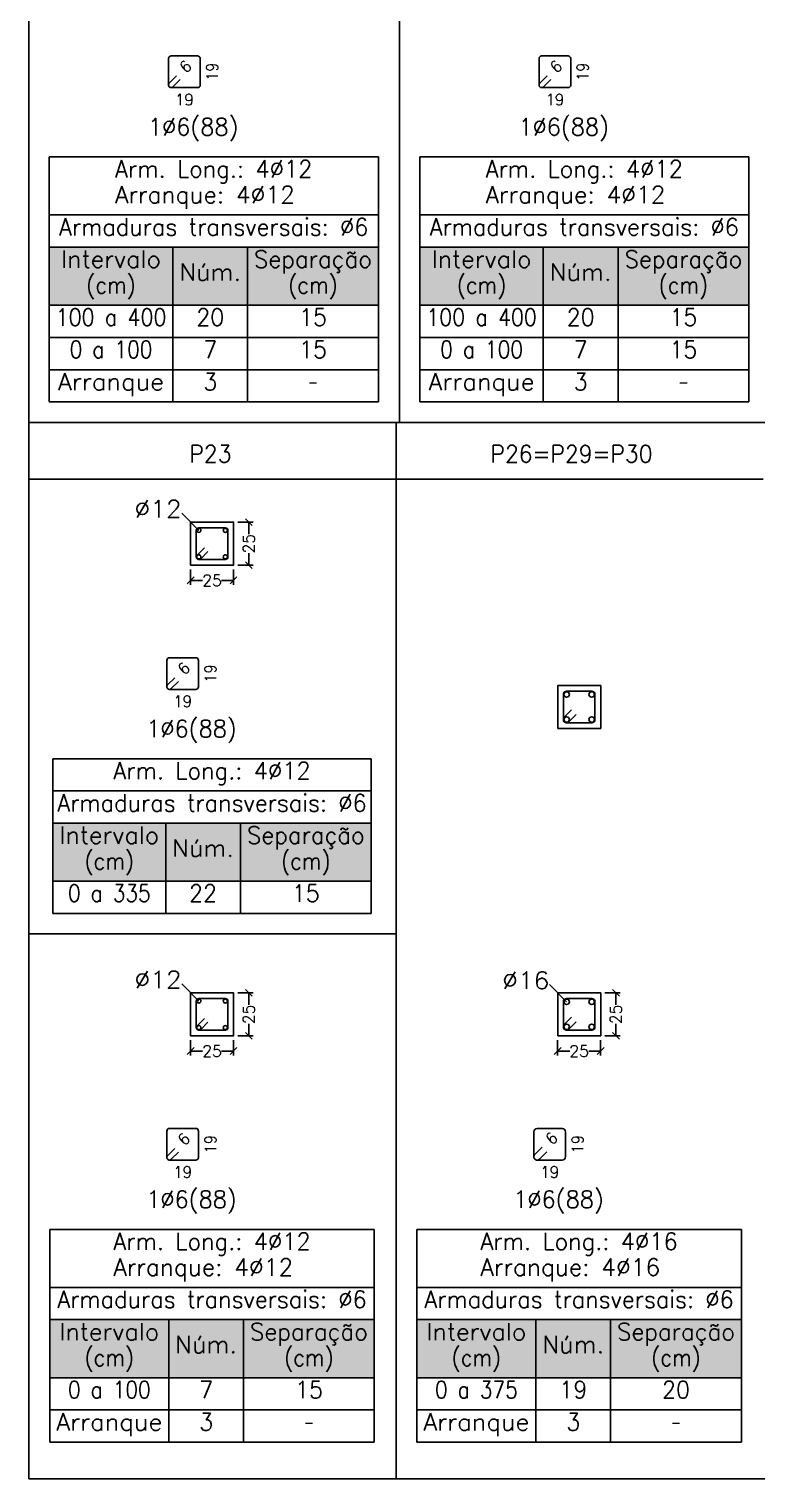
# Model space of a CAD drawing. Header units: millimetres. Extents: x 2071 to 2712, y 1262 to 1380.
# Drawn here: x 2299.65 to 2308.1, y 1341.22 to 1358.09 of the extents above; entities that cross this region are included whole.
import ezdxf
from ezdxf.enums import TextEntityAlignment as Align

# ---------------------------------------------------------------- set-up
doc = ezdxf.new("R2010")
doc.units = ezdxf.units.MM
doc.layers.add('.pormenores', color=8, linetype='Continuous')
doc.layers.add('SECC_COTAS', color=122, linetype='Continuous', lineweight=9)
doc.styles.add('CYPETXT_0.2_romans', font='ROMANS__.TTF', dxfattribs={"height": 0.133333})
doc.styles.add('CYPETXT_romans', font='ROMANS__.TTF', dxfattribs={"height": 0.2})
doc.dimstyles.new('cype_oblique', dxfattribs={"dimtxt": 0.18, "dimasz": 0.18, "dimexe": 0.05, "dimexo": 0.05, "dimgap": 0, "dimtad": 0, "dimdec": 4, "dimzin": 0, "dimdsep": 46, "dimtxsty": 'CYPETXT_0.2_romans', "dimblk": 'OBLIQUE', "dimtsz": 0.04, "dimcen": 0.09, "dimadec": 0, "dimazin": 0, "dimtfac": 1, "dimtdec": 4, "dimtofl": 0, "dimtmove": 2, "dimatfit": 3, "dimfxl": 1, "dimtolj": 1, "dimtzin": 0, "dimarcsym": 0})

# ---------------------------------------------------------------- blocks, each defined once
blk = doc.blocks.new('*D63')
at = {"layer": 'Defpoints', "color": 0, "transparency": 16777216}
for p in [(2294.711, 1314.173), (2295.211, 1314.173), (2295.211, 1313.996)]:
    blk.add_point(p, dxfattribs=at)
at = {"layer": 'SECC_COTAS', "color": 0, "lineweight": -2, "transparency": 16777216}
for p, q in [((2294.711, 1314.123), (2294.711, 1313.946)), ((2295.211, 1314.123), (2295.211, 1313.946)), ((2294.751, 1314.036), (2294.671, 1313.956)), ((2294.711, 1313.996), (2294.851, 1313.996)), ((2295.211, 1313.996), (2295.072, 1313.996)), ((2295.171, 1313.956), (2295.251, 1314.036))]:
    blk.add_line(p, q, dxfattribs=at)
at = {"layer": 'SECC_COTAS', "color": 0, "transparency": 16777216, "insert": (2294.961, 1313.996), "char_height": 0.1333, "attachment_point": 5, "style": 'CYPETXT_0.2_romans'}
blk.add_mtext('\\A1;25', dxfattribs=at)
blk = doc.blocks.new('_OBLIQUE')
at = {"color": 0, "linetype": 'ByBlock'}
blk.add_line((-0.5, -0.5), (0.5, 0.5), dxfattribs=at)
blk = doc.blocks.new('*D64')
at = {"layer": 'Defpoints', "color": 0, "transparency": 16777216}
for p in [(2295.211, 1314.673), (2295.389, 1314.673), (2295.211, 1314.173)]:
    blk.add_point(p, dxfattribs=at)
at = {"layer": 'SECC_COTAS', "color": 0, "lineweight": -2, "transparency": 16777216}
for p, q in [((2295.261, 1314.673), (2295.439, 1314.673)), ((2295.429, 1314.633), (2295.349, 1314.713)), ((2295.389, 1314.673), (2295.389, 1314.534)), ((2295.389, 1314.173), (2295.389, 1314.313)), ((2295.261, 1314.173), (2295.439, 1314.173)), ((2295.349, 1314.213), (2295.429, 1314.133))]:
    blk.add_line(p, q, dxfattribs=at)
at = {"layer": 'SECC_COTAS', "color": 0, "transparency": 16777216, "insert": (2295.389, 1314.423), "char_height": 0.1333, "attachment_point": 5, "rotation": 90, "style": 'CYPETXT_0.2_romans'}
blk.add_mtext('\\A1;25', dxfattribs=at)
blk = doc.blocks.new('*D71')
at = {"layer": 'Defpoints', "color": 0, "transparency": 16777216}
for p in [(2294.711, 1308.698), (2295.211, 1308.698), (2295.211, 1308.521)]:
    blk.add_point(p, dxfattribs=at)
at = {"layer": 'SECC_COTAS', "color": 0, "lineweight": -2, "transparency": 16777216}
for p, q in [((2294.751, 1308.561), (2294.671, 1308.481)), ((2294.711, 1308.648), (2294.711, 1308.471)), ((2294.711, 1308.521), (2294.851, 1308.521)), ((2295.211, 1308.521), (2295.072, 1308.521)), ((2295.171, 1308.481), (2295.251, 1308.561)), ((2295.211, 1308.648), (2295.211, 1308.471))]:
    blk.add_line(p, q, dxfattribs=at)
at = {"layer": 'SECC_COTAS', "color": 0, "transparency": 16777216, "insert": (2294.961, 1308.521), "char_height": 0.1333, "attachment_point": 5, "style": 'CYPETXT_0.2_romans'}
blk.add_mtext('\\A1;25', dxfattribs=at)
blk = doc.blocks.new('*D72')
at = {"layer": 'Defpoints', "color": 0, "transparency": 16777216}
for p in [(2295.211, 1309.198), (2295.389, 1309.198), (2295.211, 1308.698)]:
    blk.add_point(p, dxfattribs=at)
at = {"layer": 'SECC_COTAS', "color": 0, "lineweight": -2, "transparency": 16777216}
for p, q in [((2295.261, 1309.198), (2295.439, 1309.198)), ((2295.429, 1309.158), (2295.349, 1309.238)), ((2295.389, 1309.198), (2295.389, 1309.059)), ((2295.389, 1308.698), (2295.389, 1308.838)), ((2295.261, 1308.698), (2295.439, 1308.698)), ((2295.349, 1308.738), (2295.429, 1308.658))]:
    blk.add_line(p, q, dxfattribs=at)
at = {"layer": 'SECC_COTAS', "color": 0, "transparency": 16777216, "insert": (2295.389, 1308.948), "char_height": 0.1333, "attachment_point": 5, "rotation": 90, "style": 'CYPETXT_0.2_romans'}
blk.add_mtext('\\A1;25', dxfattribs=at)
blk = doc.blocks.new('*D73')
at = {"layer": 'Defpoints', "color": 0, "transparency": 16777216}
for p in [(2298.981, 1308.698), (2299.481, 1308.698), (2299.481, 1308.521)]:
    blk.add_point(p, dxfattribs=at)
at = {"layer": 'SECC_COTAS', "color": 0, "lineweight": -2, "transparency": 16777216}
for p, q in [((2299.021, 1308.561), (2298.941, 1308.481)), ((2298.981, 1308.648), (2298.981, 1308.471)), ((2298.981, 1308.521), (2299.121, 1308.521)), ((2299.481, 1308.521), (2299.342, 1308.521)), ((2299.441, 1308.481), (2299.521, 1308.561)), ((2299.481, 1308.648), (2299.481, 1308.471))]:
    blk.add_line(p, q, dxfattribs=at)
at = {"layer": 'SECC_COTAS', "color": 0, "transparency": 16777216, "insert": (2299.231, 1308.521), "char_height": 0.1333, "attachment_point": 5, "style": 'CYPETXT_0.2_romans'}
blk.add_mtext('\\A1;25', dxfattribs=at)
blk = doc.blocks.new('*D74')
at = {"layer": 'Defpoints', "color": 0, "transparency": 16777216}
for p in [(2299.481, 1309.198), (2299.659, 1309.198), (2299.481, 1308.698)]:
    blk.add_point(p, dxfattribs=at)
at = {"layer": 'SECC_COTAS', "color": 0, "lineweight": -2, "transparency": 16777216}
for p, q in [((2299.531, 1309.198), (2299.709, 1309.198)), ((2299.699, 1309.158), (2299.619, 1309.238)), ((2299.659, 1309.198), (2299.659, 1309.059)), ((2299.659, 1308.698), (2299.659, 1308.838)), ((2299.531, 1308.698), (2299.709, 1308.698)), ((2299.619, 1308.738), (2299.699, 1308.658))]:
    blk.add_line(p, q, dxfattribs=at)
at = {"layer": 'SECC_COTAS', "color": 0, "transparency": 16777216, "insert": (2299.659, 1308.948), "char_height": 0.1333, "attachment_point": 5, "rotation": 90, "style": 'CYPETXT_0.2_romans'}
blk.add_mtext('\\A1;25', dxfattribs=at)

msp = doc.modelspace()

# ---------------------------------------------------------------- hatches: boundary and pattern name
at = {"layer": '.pormenores', "true_color": 0xf2f1f0}
for points in [[(2299.88336, 1355.54965), (2301.32016, 1355.54965), (2301.32016, 1354.8746), (2299.88336, 1354.8746)], [(2301.32016, 1355.54965), (2302.19019, 1355.54965), (2302.19019, 1354.8746), (2301.32016, 1354.8746)], [(2302.19019, 1355.54965), (2303.71097, 1355.54965), (2303.71097, 1354.8746), (2302.19019, 1354.8746)], [(2304.19336, 1355.54965), (2305.63016, 1355.54965), (2305.63016, 1354.8746), (2304.19336, 1354.8746)], [(2305.63016, 1355.54965), (2306.50019, 1355.54965), (2306.50019, 1354.8746), (2305.63016, 1354.8746)], [(2306.50019, 1355.54965), (2308.02097, 1355.54965), (2308.02097, 1354.8746), (2306.50019, 1354.8746)], [(2299.92631, 1348.84953), (2301.23721, 1348.84953), (2301.23721, 1348.17449), (2299.92631, 1348.17449)], [(2301.23721, 1348.84953), (2302.10724, 1348.84953), (2302.10724, 1348.17449), (2301.23721, 1348.17449)], [(2302.10724, 1348.84953), (2303.62802, 1348.84953), (2303.62802, 1348.17449), (2302.10724, 1348.17449)], [(2299.89033, 1343.07465), (2301.27319, 1343.07465), (2301.27319, 1342.3996), (2299.89033, 1342.3996)], [(2301.27319, 1343.07465), (2302.14322, 1343.07465), (2302.14322, 1342.3996), (2301.27319, 1342.3996)], [(2302.14322, 1343.07465), (2303.66401, 1343.07465), (2303.66401, 1342.3996), (2302.14322, 1342.3996)], [(2304.16033, 1343.07465), (2305.54319, 1343.07465), (2305.54319, 1342.3996), (2304.16033, 1342.3996)], [(2305.54319, 1343.07465), (2306.41322, 1343.07465), (2306.41322, 1342.3996), (2305.54319, 1342.3996)], [(2306.41322, 1343.07465), (2307.93401, 1343.07465), (2307.93401, 1342.3996), (2306.41322, 1342.3996)]]:
    msp.add_hatch(color=7, dxfattribs=at).paths.add_polyline_path(points, flags=0)

# ---------------------------------------------------------------- linework, layer by layer
at = {"layer": '.pormenores'}
for p, q in [((2299.64717, 1353.51127), (2299.64717, 1359.85127)), ((2303.95717, 1353.51127), (2303.95717, 1359.85127)), ((2299.88328, 1356.59994), (2303.71106, 1356.59994)), ((2299.88328, 1356.59994), (2299.88328, 1353.74904)), ((2303.71106, 1356.59994), (2303.71106, 1353.74904)), ((2304.19328, 1356.59994), (2308.02106, 1356.59994)), ((2304.19328, 1356.59994), (2304.19328, 1353.74904)), ((2308.02106, 1356.59994), (2308.02106, 1353.74904)), ((2299.88328, 1355.92489), (2303.71106, 1355.92489)), ((2304.19328, 1355.92489), (2308.02106, 1355.92489)), ((2299.88328, 1355.54973), (2303.71106, 1355.54973)), ((2299.88336, 1355.54965), (2303.71097, 1355.54965)), ((2299.88336, 1355.54965), (2299.88336, 1353.74912)), ((2301.32016, 1355.54965), (2301.32016, 1353.74912)), ((2302.19019, 1355.54965), (2302.19019, 1353.74912)), ((2303.71097, 1355.54965), (2303.71097, 1353.74912)), ((2304.19328, 1355.54973), (2308.02106, 1355.54973)), ((2304.19336, 1355.54965), (2308.02097, 1355.54965)), ((2304.19336, 1355.54965), (2304.19336, 1353.74912)), ((2305.63016, 1355.54965), (2305.63016, 1353.74912)), ((2306.50019, 1355.54965), (2306.50019, 1353.74912)), ((2308.02097, 1355.54965), (2308.02097, 1353.74912)), ((2299.88336, 1354.8746), (2303.71097, 1354.8746)), ((2304.19336, 1354.8746), (2308.02097, 1354.8746)), ((2299.88336, 1354.49944), (2303.71097, 1354.49944)), ((2304.19336, 1354.49944), (2308.02097, 1354.49944)), ((2299.88336, 1354.12428), (2303.71097, 1354.12428)), ((2304.19336, 1354.12428), (2308.02097, 1354.12428)), ((2299.88328, 1353.74904), (2303.71106, 1353.74904)), ((2299.88336, 1353.74912), (2303.71097, 1353.74912)), ((2304.19328, 1353.74904), (2308.02106, 1353.74904)), ((2304.19336, 1353.74912), (2308.02097, 1353.74912)), ((2303.91717, 1352.85127), (2303.91717, 1353.51127)), ((2303.91717, 1353.51127), (2308.18717, 1353.51127)), ((2299.64717, 1352.85127), (2303.91717, 1352.85127)), ((2299.64717, 1347.56127), (2299.64717, 1352.85127)), ((2299.64717, 1352.85127), (2303.91717, 1352.85127)), ((2303.91717, 1352.85127), (2308.18717, 1352.85127)), ((2299.92623, 1349.59994), (2303.62811, 1349.59994)), ((2299.92623, 1349.59994), (2299.92623, 1347.79924)), ((2303.62811, 1349.59994), (2303.62811, 1347.79924)), ((2299.92623, 1349.22478), (2303.62811, 1349.22478)), ((2299.92623, 1348.84962), (2303.62811, 1348.84962)), ((2299.92631, 1348.84953), (2303.62802, 1348.84953)), ((2299.92631, 1348.84953), (2299.92631, 1347.79933)), ((2301.23721, 1348.84953), (2301.23721, 1347.79933)), ((2302.10724, 1348.84953), (2302.10724, 1347.79933)), ((2303.62802, 1348.84953), (2303.62802, 1347.79933)), ((2299.92631, 1348.17449), (2303.62802, 1348.17449)), ((2299.92623, 1347.79924), (2303.62811, 1347.79924)), ((2299.92631, 1347.79933), (2303.62802, 1347.79933)), ((2299.64717, 1341.22127), (2299.64717, 1347.56127)), ((2299.64717, 1347.56127), (2303.91717, 1347.56127)), ((2303.91717, 1341.22127), (2303.91717, 1347.56127)), ((2299.89024, 1344.12494), (2303.66409, 1344.12494)), ((2299.89024, 1344.12494), (2299.89024, 1341.6492)), ((2303.66409, 1344.12494), (2303.66409, 1341.6492)), ((2304.16024, 1344.12494), (2307.93409, 1344.12494)), ((2304.16024, 1344.12494), (2304.16024, 1341.6492)), ((2307.93409, 1344.12494), (2307.93409, 1341.6492)), ((2299.89024, 1343.44989), (2303.66409, 1343.44989)), ((2304.16024, 1343.44989), (2307.93409, 1343.44989)), ((2299.89024, 1343.07473), (2303.66409, 1343.07473)), ((2299.89033, 1343.07465), (2303.66401, 1343.07465)), ((2299.89033, 1343.07465), (2299.89033, 1341.64928)), ((2301.27319, 1343.07465), (2301.27319, 1341.64928)), ((2302.14322, 1343.07465), (2302.14322, 1341.64928)), ((2303.66401, 1343.07465), (2303.66401, 1341.64928)), ((2304.16024, 1343.07473), (2307.93409, 1343.07473)), ((2304.16033, 1343.07465), (2307.93401, 1343.07465)), ((2304.16033, 1343.07465), (2304.16033, 1341.64928)), ((2305.54319, 1343.07465), (2305.54319, 1341.64928)), ((2306.41322, 1343.07465), (2306.41322, 1341.64928)), ((2307.93401, 1343.07465), (2307.93401, 1341.64928)), ((2299.89033, 1342.3996), (2303.66401, 1342.3996)), ((2304.16033, 1342.3996), (2307.93401, 1342.3996)), ((2299.89033, 1342.02444), (2303.66401, 1342.02444)), ((2304.16033, 1342.02444), (2307.93401, 1342.02444)), ((2299.89024, 1341.6492), (2303.66409, 1341.6492)), ((2299.89033, 1341.64928), (2303.66401, 1341.64928)), ((2304.16024, 1341.6492), (2307.93409, 1341.6492)), ((2304.16033, 1341.64928), (2307.93401, 1341.64928))]:
    msp.add_line(p, q, dxfattribs=at)
for points in [[(2301.36431, 1357.542), (2301.27945, 1357.45715), (2301.27572, 1357.4526), (2301.27295, 1357.44742), (2301.27124, 1357.44179), (2301.27067, 1357.43594), (2301.27124, 1357.43008), (2301.27295, 1357.42445), (2301.27572, 1357.41927), (2301.27945, 1357.41472), (2301.284, 1357.41099), (2301.28919, 1357.40822), (2301.29481, 1357.40651), (2301.30067, 1357.40594), (2301.60867, 1357.40594), (2301.62015, 1357.40822), (2301.62988, 1357.41472), (2301.63638, 1357.42445), (2301.63867, 1357.43594), (2301.63867, 1357.74394), (2301.63638, 1357.75542), (2301.62988, 1357.76515), (2301.62015, 1357.77165), (2301.60867, 1357.77394), (2301.30067, 1357.77394), (2301.28919, 1357.77165), (2301.27945, 1357.76515), (2301.27295, 1357.75542), (2301.27067, 1357.74394), (2301.27067, 1357.43594), (2301.27124, 1357.43008), (2301.27295, 1357.42445), (2301.27572, 1357.41927), (2301.27945, 1357.41472), (2301.284, 1357.41099), (2301.28919, 1357.40822), (2301.29481, 1357.40651), (2301.30067, 1357.40594), (2301.30652, 1357.40651), (2301.31215, 1357.40822), (2301.31733, 1357.41099), (2301.32188, 1357.41472), (2301.40673, 1357.49957)], [(2305.67431, 1357.542), (2305.58945, 1357.45715), (2305.58572, 1357.4526), (2305.58295, 1357.44742), (2305.58124, 1357.44179), (2305.58067, 1357.43594), (2305.58124, 1357.43008), (2305.58295, 1357.42445), (2305.58572, 1357.41927), (2305.58945, 1357.41472), (2305.594, 1357.41099), (2305.59919, 1357.40822), (2305.60481, 1357.40651), (2305.61067, 1357.40594), (2305.91867, 1357.40594), (2305.93015, 1357.40822), (2305.93988, 1357.41472), (2305.94638, 1357.42445), (2305.94867, 1357.43594), (2305.94867, 1357.74394), (2305.94638, 1357.75542), (2305.93988, 1357.76515), (2305.93015, 1357.77165), (2305.91867, 1357.77394), (2305.61067, 1357.77394), (2305.59919, 1357.77165), (2305.58945, 1357.76515), (2305.58295, 1357.75542), (2305.58067, 1357.74394), (2305.58067, 1357.43594), (2305.58124, 1357.43008), (2305.58295, 1357.42445), (2305.58572, 1357.41927), (2305.58945, 1357.41472), (2305.594, 1357.41099), (2305.59919, 1357.40822), (2305.60481, 1357.40651), (2305.61067, 1357.40594), (2305.61652, 1357.40651), (2305.62215, 1357.40822), (2305.62733, 1357.41099), (2305.63188, 1357.41472), (2305.71673, 1357.49957)], [(2299.64717, 1353.51127), (2303.95717, 1353.51127), (2308.26717, 1353.51127), (2312.53717, 1353.51127), (2316.90717, 1353.51127), (2321.21717, 1353.51127), (2325.48717, 1353.51127), (2329.75717, 1353.51127)], [(2299.64717, 1352.85127), (2299.64717, 1353.51127), (2303.91717, 1353.51127)], [(2303.91717, 1347.56127), (2303.91717, 1352.85127), (2308.18717, 1352.85127)], [(2301.62317, 1352.25527), (2301.42317, 1352.45527)], [(2301.68681, 1352.05333), (2301.60195, 1351.96848), (2301.59822, 1351.96394), (2301.59545, 1351.95875), (2301.59374, 1351.95312), (2301.59317, 1351.94727), (2301.59374, 1351.94142), (2301.59545, 1351.93579), (2301.59822, 1351.9306), (2301.60195, 1351.92606), (2301.6065, 1351.92232), (2301.61169, 1351.91955), (2301.61731, 1351.91785), (2301.62317, 1351.91727), (2301.93117, 1351.91727), (2301.94265, 1351.91955), (2301.95238, 1351.92606), (2301.95888, 1351.93579), (2301.96117, 1351.94727), (2301.96117, 1352.25527), (2301.95888, 1352.26675), (2301.95238, 1352.27648), (2301.94265, 1352.28299), (2301.93117, 1352.28527), (2301.62317, 1352.28527), (2301.61169, 1352.28299), (2301.60195, 1352.27648), (2301.59545, 1352.26675), (2301.59317, 1352.25527), (2301.59317, 1351.94727), (2301.59374, 1351.94142), (2301.59545, 1351.93579), (2301.59822, 1351.9306), (2301.60195, 1351.92606), (2301.6065, 1351.92232), (2301.61169, 1351.91955), (2301.61731, 1351.91785), (2301.62317, 1351.91727), (2301.62902, 1351.91785), (2301.63465, 1351.91955), (2301.63983, 1351.92232), (2301.64438, 1351.92606), (2301.72923, 1352.01091)], [(2301.34431, 1350.542), (2301.25945, 1350.45715), (2301.25572, 1350.4526), (2301.25295, 1350.44742), (2301.25124, 1350.44179), (2301.25067, 1350.43594), (2301.25124, 1350.43008), (2301.25295, 1350.42445), (2301.25572, 1350.41927), (2301.25945, 1350.41472), (2301.264, 1350.41099), (2301.26919, 1350.40822), (2301.27481, 1350.40651), (2301.28067, 1350.40594), (2301.58867, 1350.40594), (2301.60015, 1350.40822), (2301.60988, 1350.41472), (2301.61638, 1350.42445), (2301.61867, 1350.43594), (2301.61867, 1350.74394), (2301.61638, 1350.75542), (2301.60988, 1350.76515), (2301.60015, 1350.77165), (2301.58867, 1350.77394), (2301.28067, 1350.77394), (2301.26919, 1350.77165), (2301.25945, 1350.76515), (2301.25295, 1350.75542), (2301.25067, 1350.74394), (2301.25067, 1350.43594), (2301.25124, 1350.43008), (2301.25295, 1350.42445), (2301.25572, 1350.41927), (2301.25945, 1350.41472), (2301.264, 1350.41099), (2301.26919, 1350.40822), (2301.27481, 1350.40651), (2301.28067, 1350.40594), (2301.28652, 1350.40651), (2301.29215, 1350.40822), (2301.29733, 1350.41099), (2301.30188, 1350.41472), (2301.38673, 1350.49957)], [(2305.95915, 1350.16699), (2305.8743, 1350.08214), (2305.87042, 1350.0776), (2305.86731, 1350.07252), (2305.86503, 1350.06701), (2305.86364, 1350.06121), (2305.86317, 1350.05527), (2305.8639, 1350.04786), (2305.86606, 1350.04073), (2305.86957, 1350.03416), (2305.8743, 1350.0284), (2305.88006, 1350.02367), (2305.88663, 1350.02016), (2305.89375, 1350.018), (2305.90117, 1350.01727), (2306.19317, 1350.01727), (2306.20771, 1350.02016), (2306.22004, 1350.0284), (2306.22827, 1350.04073), (2306.23117, 1350.05527), (2306.23117, 1350.34727), (2306.22827, 1350.36181), (2306.22004, 1350.37414), (2306.20771, 1350.38238), (2306.19317, 1350.38527), (2305.90117, 1350.38527), (2305.88663, 1350.38238), (2305.8743, 1350.37414), (2305.86606, 1350.36181), (2305.86317, 1350.34727), (2305.86317, 1350.05527), (2305.8639, 1350.04786), (2305.86606, 1350.04073), (2305.86957, 1350.03416), (2305.8743, 1350.0284), (2305.88006, 1350.02367), (2305.88663, 1350.02016), (2305.89375, 1350.018), (2305.90117, 1350.01727), (2305.90858, 1350.018), (2305.91571, 1350.02016), (2305.92228, 1350.02367), (2305.92804, 1350.0284), (2306.01289, 1350.11325)], [(2301.62317, 1346.78027), (2301.42317, 1346.98027)], [(2305.90117, 1346.77227), (2305.70117, 1346.97227)], [(2301.68681, 1346.57833), (2301.60195, 1346.49348), (2301.59822, 1346.48894), (2301.59545, 1346.48375), (2301.59374, 1346.47812), (2301.59317, 1346.47227), (2301.59374, 1346.46642), (2301.59545, 1346.46079), (2301.59822, 1346.4556), (2301.60195, 1346.45106), (2301.6065, 1346.44732), (2301.61169, 1346.44455), (2301.61731, 1346.44285), (2301.62317, 1346.44227), (2301.93117, 1346.44227), (2301.94265, 1346.44455), (2301.95238, 1346.45106), (2301.95888, 1346.46079), (2301.96117, 1346.47227), (2301.96117, 1346.78027), (2301.95888, 1346.79175), (2301.95238, 1346.80148), (2301.94265, 1346.80799), (2301.93117, 1346.81027), (2301.62317, 1346.81027), (2301.61169, 1346.80799), (2301.60195, 1346.80148), (2301.59545, 1346.79175), (2301.59317, 1346.78027), (2301.59317, 1346.47227), (2301.59374, 1346.46642), (2301.59545, 1346.46079), (2301.59822, 1346.4556), (2301.60195, 1346.45106), (2301.6065, 1346.44732), (2301.61169, 1346.44455), (2301.61731, 1346.44285), (2301.62317, 1346.44227), (2301.62902, 1346.44285), (2301.63465, 1346.44455), (2301.63983, 1346.44732), (2301.64438, 1346.45106), (2301.72923, 1346.53591)], [(2305.95915, 1346.59199), (2305.8743, 1346.50714), (2305.87042, 1346.5026), (2305.86731, 1346.49752), (2305.86503, 1346.49201), (2305.86364, 1346.48621), (2305.86317, 1346.48027), (2305.8639, 1346.47286), (2305.86606, 1346.46573), (2305.86957, 1346.45916), (2305.8743, 1346.4534), (2305.88006, 1346.44867), (2305.88663, 1346.44516), (2305.89375, 1346.443), (2305.90117, 1346.44227), (2306.19317, 1346.44227), (2306.20771, 1346.44516), (2306.22004, 1346.4534), (2306.22827, 1346.46573), (2306.23117, 1346.48027), (2306.23117, 1346.77227), (2306.22827, 1346.78681), (2306.22004, 1346.79914), (2306.20771, 1346.80738), (2306.19317, 1346.81027), (2305.90117, 1346.81027), (2305.88663, 1346.80738), (2305.8743, 1346.79914), (2305.86606, 1346.78681), (2305.86317, 1346.77227), (2305.86317, 1346.48027), (2305.8639, 1346.47286), (2305.86606, 1346.46573), (2305.86957, 1346.45916), (2305.8743, 1346.4534), (2305.88006, 1346.44867), (2305.88663, 1346.44516), (2305.89375, 1346.443), (2305.90117, 1346.44227), (2305.90858, 1346.443), (2305.91571, 1346.44516), (2305.92228, 1346.44867), (2305.92804, 1346.4534), (2306.01289, 1346.53825)], [(2301.34431, 1345.067), (2301.25945, 1344.98215), (2301.25572, 1344.9776), (2301.25295, 1344.97242), (2301.25124, 1344.96679), (2301.25067, 1344.96094), (2301.25124, 1344.95508), (2301.25295, 1344.94945), (2301.25572, 1344.94427), (2301.25945, 1344.93972), (2301.264, 1344.93599), (2301.26919, 1344.93322), (2301.27481, 1344.93151), (2301.28067, 1344.93094), (2301.58867, 1344.93094), (2301.60015, 1344.93322), (2301.60988, 1344.93972), (2301.61638, 1344.94945), (2301.61867, 1344.96094), (2301.61867, 1345.26894), (2301.61638, 1345.28042), (2301.60988, 1345.29015), (2301.60015, 1345.29665), (2301.58867, 1345.29894), (2301.28067, 1345.29894), (2301.26919, 1345.29665), (2301.25945, 1345.29015), (2301.25295, 1345.28042), (2301.25067, 1345.26894), (2301.25067, 1344.96094), (2301.25124, 1344.95508), (2301.25295, 1344.94945), (2301.25572, 1344.94427), (2301.25945, 1344.93972), (2301.264, 1344.93599), (2301.26919, 1344.93322), (2301.27481, 1344.93151), (2301.28067, 1344.93094), (2301.28652, 1344.93151), (2301.29215, 1344.93322), (2301.29733, 1344.93599), (2301.30188, 1344.93972), (2301.38673, 1345.02457)], [(2305.61665, 1345.08066), (2305.5318, 1344.99581), (2305.52792, 1344.99127), (2305.52481, 1344.98619), (2305.52253, 1344.98068), (2305.52114, 1344.97488), (2305.52067, 1344.96894), (2305.5214, 1344.96152), (2305.52356, 1344.95439), (2305.52707, 1344.94782), (2305.5318, 1344.94207), (2305.53756, 1344.93734), (2305.54413, 1344.93383), (2305.55125, 1344.93167), (2305.55867, 1344.93094), (2305.85067, 1344.93094), (2305.86521, 1344.93383), (2305.87754, 1344.94207), (2305.88577, 1344.95439), (2305.88867, 1344.96894), (2305.88867, 1345.26094), (2305.88577, 1345.27548), (2305.87754, 1345.28781), (2305.86521, 1345.29604), (2305.85067, 1345.29894), (2305.55867, 1345.29894), (2305.54413, 1345.29604), (2305.5318, 1345.28781), (2305.52356, 1345.27548), (2305.52067, 1345.26094), (2305.52067, 1344.96894), (2305.5214, 1344.96152), (2305.52356, 1344.95439), (2305.52707, 1344.94782), (2305.5318, 1344.94207), (2305.53756, 1344.93734), (2305.54413, 1344.93383), (2305.55125, 1344.93167), (2305.55867, 1344.93094), (2305.56608, 1344.93167), (2305.57321, 1344.93383), (2305.57978, 1344.93734), (2305.58554, 1344.94207), (2305.67039, 1345.02692)], [(2299.64717, 1341.22127), (2303.91717, 1341.22127), (2308.18717, 1341.22127), (2312.45717, 1341.22127), (2316.72717, 1341.22127), (2320.99717, 1341.22127)]]:
    msp.add_lwpolyline(points, dxfattribs=at)
at = {"layer": '.pormenores', "color": 7, "true_color": 0xf2f1f0}
for points in [[(2299.88336, 1355.54965), (2301.32016, 1355.54965), (2301.32016, 1354.8746), (2299.88336, 1354.8746)], [(2301.32016, 1355.54965), (2302.19019, 1355.54965), (2302.19019, 1354.8746), (2301.32016, 1354.8746)], [(2302.19019, 1355.54965), (2303.71097, 1355.54965), (2303.71097, 1354.8746), (2302.19019, 1354.8746)], [(2304.19336, 1355.54965), (2305.63016, 1355.54965), (2305.63016, 1354.8746), (2304.19336, 1354.8746)], [(2305.63016, 1355.54965), (2306.50019, 1355.54965), (2306.50019, 1354.8746), (2305.63016, 1354.8746)], [(2306.50019, 1355.54965), (2308.02097, 1355.54965), (2308.02097, 1354.8746), (2306.50019, 1354.8746)], [(2299.92631, 1348.84953), (2301.23721, 1348.84953), (2301.23721, 1348.17449), (2299.92631, 1348.17449)], [(2301.23721, 1348.84953), (2302.10724, 1348.84953), (2302.10724, 1348.17449), (2301.23721, 1348.17449)], [(2302.10724, 1348.84953), (2303.62802, 1348.84953), (2303.62802, 1348.17449), (2302.10724, 1348.17449)], [(2299.89033, 1343.07465), (2301.27319, 1343.07465), (2301.27319, 1342.3996), (2299.89033, 1342.3996)], [(2301.27319, 1343.07465), (2302.14322, 1343.07465), (2302.14322, 1342.3996), (2301.27319, 1342.3996)], [(2302.14322, 1343.07465), (2303.66401, 1343.07465), (2303.66401, 1342.3996), (2302.14322, 1342.3996)], [(2304.16033, 1343.07465), (2305.54319, 1343.07465), (2305.54319, 1342.3996), (2304.16033, 1342.3996)], [(2305.54319, 1343.07465), (2306.41322, 1343.07465), (2306.41322, 1342.3996), (2305.54319, 1342.3996)], [(2306.41322, 1343.07465), (2307.93401, 1343.07465), (2307.93401, 1342.3996), (2306.41322, 1342.3996)]]:
    msp.add_lwpolyline(points, close=True, dxfattribs=at)
at = {"layer": '.pormenores'}
for points in [[(2301.52717, 1351.85127), (2302.02717, 1351.85127), (2302.02717, 1352.35127), (2301.52717, 1352.35127), (2301.52717, 1351.85127)], [(2305.79717, 1349.95127), (2306.29717, 1349.95127), (2306.29717, 1350.45127), (2305.79717, 1350.45127), (2305.79717, 1349.95127)], [(2301.52717, 1346.37627), (2302.02717, 1346.37627), (2302.02717, 1346.87627), (2301.52717, 1346.87627), (2301.52717, 1346.37627)], [(2305.79717, 1346.37627), (2306.29717, 1346.37627), (2306.29717, 1346.87627), (2305.79717, 1346.87627), (2305.79717, 1346.37627)]]:
    msp.add_lwpolyline(points, close=True, dxfattribs=at)
for centre, radius in [((2301.62317, 1352.25527), 0.024), ((2301.93117, 1352.25527), 0.024), ((2301.62317, 1351.94727), 0.024), ((2301.93117, 1351.94727), 0.024), ((2305.90117, 1350.34727), 0.032), ((2306.19317, 1350.34727), 0.032), ((2305.90117, 1350.05527), 0.032), ((2306.19317, 1350.05527), 0.032), ((2301.62317, 1346.78027), 0.024), ((2301.93117, 1346.78027), 0.024), ((2305.90117, 1346.77227), 0.032), ((2306.19317, 1346.77227), 0.032), ((2301.62317, 1346.47227), 0.024), ((2301.93117, 1346.47227), 0.024), ((2305.90117, 1346.48027), 0.032), ((2306.19317, 1346.48027), 0.032)]:
    msp.add_circle(centre, radius, dxfattribs=at)

# ---------------------------------------------------------------- texts
at = {"layer": '.pormenores', "style": 'CYPETXT_romans', "width": 0.840941}
for s, height, rotation, p, p2 in [('6', 0.13333, 45, (2301.47697, 1357.5651), (2301.55334, 1357.64147)), ('19', 0.133333, 90, (2301.84467, 1357.48194), (2301.84467, 1357.69794)), ('6', 0.13333, 45, (2305.78697, 1357.5651), (2305.86334, 1357.64147)), ('19', 0.133333, 90, (2306.15467, 1357.48194), (2306.15467, 1357.69794)), ('6', 0.13333, 45, (2301.45697, 1350.5651), (2301.53334, 1350.64147)), ('19', 0.133333, 90, (2301.82467, 1350.48194), (2301.82467, 1350.69794)), ('6', 0.13333, 45, (2301.45697, 1345.0901), (2301.53334, 1345.16647)), ('19', 0.133333, 90, (2301.82467, 1345.00694), (2301.82467, 1345.22294)), ('6', 0.13333, 45, (2305.73497, 1345.0981), (2305.81134, 1345.17447)), ('19', 0.133333, 90, (2306.09467, 1345.00694), (2306.09467, 1345.22294))]:
    msp.add_text(s, height=height, rotation=rotation, dxfattribs=at).set_placement(p, p2, align=Align.FIT)
at = {"layer": '.pormenores', "style": 'CYPETXT_romans'}
for s, height, width, p, p2 in [('19', 0.133333, 0.840941, (2301.34667, 1357.19994), (2301.56267, 1357.19994)), ('19', 0.133333, 0.840941, (2305.65667, 1357.19994), (2305.87267, 1357.19994)), ('1%%c6(88)', 0.2, 0.865464, (2301.03117, 1356.84994), (2302.08417, 1356.84994)), ('1%%c6(88)', 0.2, 0.865464, (2305.34117, 1356.84994), (2306.39417, 1356.84994)), ('Arm. Long.: 4%%c12', 0.2, 0.836015, (2300.6501, 1356.36076), (2302.94426, 1356.36076)), ('Arm. Long.: 4%%c12', 0.2, 0.836015, (2304.9601, 1356.36076), (2307.25426, 1356.36076)), ('Arranque: 4%%c12', 0.2, 0.875675, (2300.6501, 1356.06087), (2302.74033, 1356.06087)), ('Arranque: 4%%c12', 0.2, 0.875675, (2304.9601, 1356.06087), (2307.05033, 1356.06087)), ('Armaduras transversais: %%c6', 0.2, 0.835463, (2299.99936, 1355.68571), (2303.59503, 1355.68571)), ('Armaduras transversais: %%c6', 0.2, 0.835463, (2304.30936, 1355.68571), (2307.90503, 1355.68571)), ('Intervalo', 0.2, 0.905098, (2300.02145, 1355.31047), (2301.18203, 1355.31047)), ('Separação', 0.2, 0.865372, (2302.26537, 1355.31047), (2303.63587, 1355.31047)), ('Intervalo', 0.2, 0.905098, (2304.33145, 1355.31047), (2305.49203, 1355.31047)), ('Separação', 0.2, 0.865372, (2306.57537, 1355.31047), (2307.94587, 1355.31047)), ('(cm)', 0.2, 0.78554, (2300.31381, 1355.01058), (2300.88959, 1355.01058)), ('Núm.', 0.2, 0.922395, (2301.39534, 1355.16053), (2302.11507, 1355.16053)), ('(cm)', 0.2, 0.78554, (2302.66271, 1355.01058), (2303.2385, 1355.01058)), ('(cm)', 0.2, 0.78554, (2304.62381, 1355.01058), (2305.19959, 1355.01058)), ('Núm.', 0.2, 0.922395, (2305.70534, 1355.16053), (2306.42507, 1355.16053)), ('(cm)', 0.2, 0.78554, (2306.97271, 1355.01058), (2307.5485, 1355.01058)), ('100 a 400', 0.2, 0.737956, (2299.95855, 1354.63542), (2301.24507, 1354.63542)), ('20', 0.2, 0.840631, (2301.59329, 1354.63542), (2301.91717, 1354.63542)), ('15', 0.2, 0.840631, (2302.7887, 1354.63542), (2303.11258, 1354.63542)), ('100 a 400', 0.2, 0.737956, (2304.26855, 1354.63542), (2305.55507, 1354.63542)), ('20', 0.2, 0.840631, (2305.90329, 1354.63542), (2306.22717, 1354.63542)), ('15', 0.2, 0.840631, (2307.0987, 1354.63542), (2307.42258, 1354.63542)), ('0 a 100', 0.2, 0.708827, (2300.12043, 1354.26027), (2301.08307, 1354.26027)), ('7', 0.2, 0.840631, (2301.67423, 1354.26027), (2301.83617, 1354.26027)), ('15', 0.2, 0.840631, (2302.7887, 1354.26027), (2303.11258, 1354.26027)), ('0 a 100', 0.2, 0.708827, (2304.43043, 1354.26027), (2305.39307, 1354.26027)), ('7', 0.2, 0.840631, (2305.98423, 1354.26027), (2306.14617, 1354.26027)), ('15', 0.2, 0.840631, (2307.0987, 1354.26027), (2307.42258, 1354.26027)), ('Arranque', 0.2, 0.923559, (2299.98547, 1353.88511), (2301.21802, 1353.88511)), ('3', 0.2, 0.840631, (2301.67423, 1353.88511), (2301.83617, 1353.88511)), ('Arranque', 0.2, 0.923559, (2304.29547, 1353.88511), (2305.52802, 1353.88511)), ('3', 0.2, 0.840631, (2305.98423, 1353.88511), (2306.14617, 1353.88511)), ('-', 0.2, 0.481468, (2302.89064, 1353.88511), (2303.01059, 1353.88511)), ('-', 0.2, 0.481468, (2307.20064, 1353.88511), (2307.32059, 1353.88511)), ('P23', 0.2, 0.837611, (2301.51157, 1353.04627), (2302.00357, 1353.04627)), ('P26=P29=P30', 0.2, 0.833464, (2305.01597, 1353.04627), (2306.89997, 1353.04627)), ('%%c12', 0.2, 0.981878, (2300.87417, 1352.40527), (2301.42317, 1352.40527)), ('19', 0.133333, 0.840941, (2301.32667, 1350.19994), (2301.54267, 1350.19994)), ('1%%c6(88)', 0.2, 0.865464, (2301.01117, 1349.84994), (2302.06417, 1349.84994)), ('Arm. Long.: 4%%c12', 0.2, 0.836015, (2300.63015, 1349.36076), (2302.9243, 1349.36076)), ('Armaduras transversais: %%c6', 0.2, 0.835463, (2299.97931, 1348.9856), (2303.57499, 1348.9856)), ('Intervalo', 0.2, 0.905098, (2300.0015, 1348.61036), (2301.16207, 1348.61036)), ('Separação', 0.2, 0.865372, (2302.18242, 1348.61036), (2303.55292, 1348.61036)), ('Núm.', 0.2, 0.922395, (2301.31239, 1348.46042), (2302.03212, 1348.46042)), ('(cm)', 0.2, 0.78554, (2300.29385, 1348.31047), (2300.86964, 1348.31047)), ('(cm)', 0.2, 0.78554, (2302.57977, 1348.31047), (2303.15555, 1348.31047)), ('0 a 335', 0.2, 0.708827, (2300.10047, 1347.93531), (2301.06312, 1347.93531)), ('22', 0.2, 0.840631, (2301.51034, 1347.93531), (2301.83422, 1347.93531)), ('15', 0.2, 0.840631, (2302.70575, 1347.93531), (2303.02963, 1347.93531)), ('%%c12', 0.2, 0.981878, (2300.87417, 1346.93027), (2301.42317, 1346.93027)), ('%%c16', 0.2, 0.981878, (2305.15217, 1346.92227), (2305.70117, 1346.92227)), ('19', 0.133333, 0.840941, (2301.32667, 1344.72494), (2301.54267, 1344.72494)), ('19', 0.133333, 0.840941, (2305.59667, 1344.72494), (2305.81267, 1344.72494)), ('1%%c6(88)', 0.2, 0.865464, (2301.01117, 1344.37494), (2302.06417, 1344.37494)), ('1%%c6(88)', 0.2, 0.865464, (2305.28117, 1344.37494), (2306.33417, 1344.37494)), ('Arm. Long.: 4%%c12', 0.2, 0.836015, (2300.63015, 1343.88576), (2302.9243, 1343.88576)), ('Arm. Long.: 4%%c16', 0.2, 0.836015, (2304.90015, 1343.88576), (2307.1943, 1343.88576)), ('Arranque: 4%%c12', 0.2, 0.875675, (2300.63015, 1343.58587), (2302.72037, 1343.58587)), ('Arranque: 4%%c16', 0.2, 0.875675, (2304.90015, 1343.58587), (2306.99037, 1343.58587)), ('Armaduras transversais: %%c6', 0.2, 0.835463, (2299.97931, 1343.21071), (2303.57499, 1343.21071)), ('Armaduras transversais: %%c6', 0.2, 0.835463, (2304.24931, 1343.21071), (2307.84499, 1343.21071)), ('Intervalo', 0.2, 0.905098, (2300.0015, 1342.83547), (2301.16207, 1342.83547)), ('Separação', 0.2, 0.865372, (2302.21841, 1342.83547), (2303.5889, 1342.83547)), ('Intervalo', 0.2, 0.905098, (2304.2715, 1342.83547), (2305.43207, 1342.83547)), ('Separação', 0.2, 0.865372, (2306.48841, 1342.83547), (2307.8589, 1342.83547)), ('(cm)', 0.2, 0.78554, (2300.29385, 1342.53558), (2300.86964, 1342.53558)), ('Núm.', 0.2, 0.922395, (2301.34837, 1342.68553), (2302.06811, 1342.68553)), ('(cm)', 0.2, 0.78554, (2302.61575, 1342.53558), (2303.19154, 1342.53558)), ('(cm)', 0.2, 0.78554, (2304.56385, 1342.53558), (2305.13964, 1342.53558)), ('Núm.', 0.2, 0.922395, (2305.61837, 1342.68553), (2306.33811, 1342.68553)), ('(cm)', 0.2, 0.78554, (2306.88575, 1342.53558), (2307.46154, 1342.53558)), ('0 a 100', 0.2, 0.708827, (2300.10047, 1342.16042), (2301.06312, 1342.16042)), ('7', 0.2, 0.840631, (2301.62727, 1342.16042), (2301.78921, 1342.16042)), ('15', 0.2, 0.840631, (2302.74173, 1342.16042), (2303.06561, 1342.16042)), ('0 a 375', 0.2, 0.708827, (2304.37047, 1342.16042), (2305.33312, 1342.16042)), ('19', 0.2, 0.840631, (2305.81632, 1342.16042), (2306.1402, 1342.16042)), ('20', 0.2, 0.840631, (2307.01173, 1342.16042), (2307.33561, 1342.16042)), ('Arranque', 0.2, 0.923559, (2299.96551, 1341.78527), (2301.19806, 1341.78527)), ('3', 0.2, 0.840631, (2301.62727, 1341.78527), (2301.78921, 1341.78527)), ('Arranque', 0.2, 0.923559, (2304.23551, 1341.78527), (2305.46806, 1341.78527)), ('3', 0.2, 0.840631, (2305.89727, 1341.78527), (2306.05921, 1341.78527)), ('-', 0.2, 0.481468, (2302.84367, 1341.78527), (2302.96363, 1341.78527)), ('-', 0.2, 0.481468, (2307.11367, 1341.78527), (2307.23363, 1341.78527))]:
    msp.add_text(s, height=height, dxfattribs=dict(at, width=width)).set_placement(p, p2, align=Align.FIT)

# ---------------------------------------------------------------- dimensions: what is measured, and where the dimension line sits
at = {"layer": '.pormenores'}
for p1, p2, picture, middle in [((2302.02717, 1351.85127), (2302.02717, 1352.35127), '*D64', (2302.2045, 1352.10127)), ((2301.52717, 1351.85127), (2302.02717, 1351.85127), '*D63', (2301.77717, 1351.67394)), ((2302.02717, 1346.37627), (2302.02717, 1346.87627), '*D72', (2302.2045, 1346.62627)), ((2306.29717, 1346.37627), (2306.29717, 1346.87627), '*D74', (2306.4745, 1346.62627)), ((2301.52717, 1346.37627), (2302.02717, 1346.37627), '*D71', (2301.77717, 1346.19894)), ((2305.79717, 1346.37627), (2306.29717, 1346.37627), '*D73', (2306.04717, 1346.19894))]:
    dim = msp.add_aligned_dim(p1=p1, p2=p2, distance=-0.17733, text='25', dimstyle='cype_oblique', dxfattribs=at)
    dim.commit()
    dim.dimension.update_dxf_attribs({"geometry": picture, "text_midpoint": middle, "insert": (6.81569, 37.6778)})

doc.saveas('drawing.dxf')
